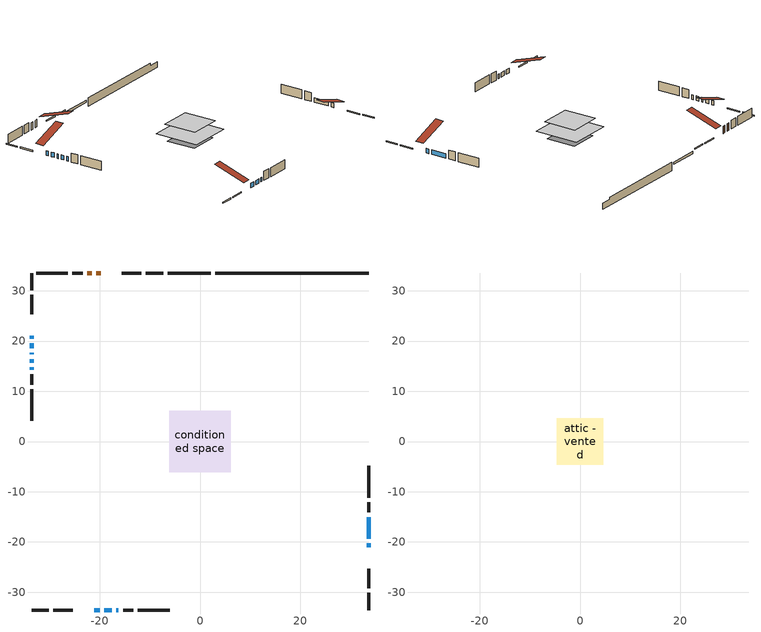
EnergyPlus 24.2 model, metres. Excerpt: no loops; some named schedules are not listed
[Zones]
conditioned space
 floor adiabatic (Floor2 construction): -1.49,-1.49 -1.49,1.49 1.49,1.49 1.49,-1.49 z0.87
 floor adiabatic (AdiabaticFloorConstruction): -6.14,-6.14 -6.14,6.14 6.14,6.14 6.14,-6.14 z0.87
 floor foundation (Slab1 construction): -4.17,-4.17 -4.17,4.17 4.17,4.17 4.17,-4.17 z-1.37
 floor foundation (Slab2 construction): -1.49,-1.49 -1.49,1.49 1.49,1.49 1.49,-1.49 z0
 wall outside (RimJoist1 construction): -7.32,33.55 -10.75,33.55 / -33.55,-33.55 -30.12,-33.55 / -33.55,33.55 -33.55,30.12 / 33.55,-33.55 33.55,-30.12 z0.87:1.17
 wall outside (RimJoist3 construction): -11.68,33.55 -15.57,33.55 / -29.19,-33.55 -25.3,-33.55 / -33.55,29.19 -33.55,25.3 / 33.55,-29.19 33.55,-25.3 z0.87:1.17
 wall outside (AdiabaticWallConstruction 1): -19.78,33.55 -20.64,33.55 / -21.57,33.55 -22.43,33.55 z0.87:2.9
 wall outside (AdiabaticWallConstruction): -33.55,21.09 -33.55,20.48 / -21.09,-33.55 -19.96,-33.55 / -33.55,19.55 -33.55,18.59 / -33.55,17.67 -33.55,17.32 / -33.55,16.4 -33.55,15.68 / 33.55,-21.09 33.55,-20.25 / 33.55,-19.32 33.55,-15.06 / -19.04,-33.55 -17.57,-33.55 / -16.65,-33.55 -16.24,-33.55 / -33.55,14.75 -33.55,14.3 z0.87:2.09
 wall outside (Wall1 construction): -23.36,33.55 -25.39,33.55 / -15.31,-33.55 -13.28,-33.55 / -33.55,13.37 -33.55,11.34 / 33.55,-14.13 33.55,-12.1 z0.87:3.31
 wall outside (Wall2 construction): -26.32,33.55 -32.62,33.55 / -12.35,-33.55 -6.05,-33.55 / -33.55,10.42 -33.55,4.11 / 33.55,-11.17 33.55,-4.87 z0.87:3.31
 wall foundation (FoundationWall1 construction): 3.07,33.55,-1.37 3.07,33.55,0.87 30.5,33.55,0.87 30.5,33.55,0.24 33.55,33.55,0.24 33.55,33.55,-1.37
 wall foundation (FoundationWall2 construction): 2.14,33.55 -6.39,33.55 z0:0.61
 window (WindowConstruction): -33.55,21.09 -33.55,20.48 z0.87:2.09
 window (WindowConstruction 9): -21.09,-33.55 -19.96,-33.55 z0.87:2.09
 window (WindowConstruction 1): -33.55,19.55 -33.55,18.6 z0.87:2.09
 window (WindowConstruction 2): -33.55,17.67 -33.55,17.33 z0.87:2.09
 window (WindowConstruction 3): -33.55,16.4 -33.55,15.68 z0.87:2.09
 window (WindowConstruction 4): 33.55,-21.09 33.55,-20.25 z0.87:2.09
 window (WindowConstruction 5): 33.55,-19.32 33.55,-15.06 z0.87:2.09
 window (WindowConstruction 6): -19.03,-33.55 -17.57,-33.55 z0.87:2.09
 window (WindowConstruction 7): -16.65,-33.55 -16.24,-33.55 z0.87:2.09
 window (WindowConstruction 8): -33.55,14.75 -33.55,14.3 z0.87:2.09
 door (Door): -19.78,33.55 -20.64,33.55 z0.87:2.9
 door (Door 1): -21.57,33.55 -22.43,33.55 z0.87:2.9
 ceiling adiabatic (AdiabaticFloorConstruction): 6.14,-6.14 6.14,6.14 -6.14,6.14 -6.14,-6.14 z0.87
attic - vented
 floor to conditioned space (Floor1 construction Reversed): -4.59,-4.59 -4.59,4.59 4.59,4.59 4.59,-4.59 z3.31
 roof outside (Roof1 construction): -18.86,33.55,3.31 -18.86,24.6,6.29 -16.5,24.6,6.29 -16.5,33.55,3.31; -22.02,-33.55,3.31 -22.02,-24.6,6.29 -24.38,-24.6,6.29 -24.38,-33.55,3.31; -33.55,22.02,3.31 -24.6,22.02,6.29 -24.6,24.38,6.29 -33.55,24.38,3.31; 33.55,-22.02,3.31 24.6,-22.02,6.29 24.6,-24.38,6.29 33.55,-24.38,3.31
[Building]
Building 1: Terrain=Suburbs
[Site:Location]
Saskatoon Intl AP_SK: Latitude {deg}=52.17; Longitude {deg}=-106.7; Time Zone {hr}=-6; Elevation {m}=504; Keep Site Location Information=Yes
[Site:GroundTemperature:Shallow]
-3.29371, -5.9198, -6.13011, -4.88389, 0.118965, 5.09852, 9.41553, 12.1502, 12.3826, 10.1583, 5.95142, 1.12462
[Site:WaterMainsTemperature]
Calculation Method=Schedule; Temperature Schedule=mains temperature schedule
[Material] Roughness=Rough; Thermal Absorptance=0.9
Name | Thickness {m} | Conductivity {W/m-K} | Density {kg/m3} | Specific Heat {J/kg-K} | Solar Absorptance | Visible Absorptance
asphalt or fiberglass shingles | 0.00635 | 0.162714 | 1121.4 | 1465.45 | 0.84 | 0.84
ceiling stud and cavity | 0.1397 | 0.0759208 | 65.682 | 1177.47 | 0.7 | 0.7
concrete 4.0 in. | 0.1016 | 1.803125 | 2242.8 | 837.4 | 0.7 | 0.7
concrete 8.0 in. | 0.2032 | 1.803125 | 2242.8 | 837.4 | 0.7 | 0.7
door material | 0.04445 | 0.20624 | 512.64 | 1214.23 | 0.7 | 0.7
door material 1 | 0.04445 | 0.0451087 | 512.64 | 1214.23 | 0.7 | 0.7
exterior vertical ins | 0.00616447 | 0.029427 | 32.04 | 1214.23 | 0.7 | 0.7
exterior vertical ins 1 | 0.00108814 | 0.029427 | 32.04 | 1214.23 | 0.7 | 0.7
floor covering | 0.0127 | 9.015625 | 54.468 | 1339.84 | 0.6 | 0.6
floor covering 1 | 0.0127 | 0.0433444 | 54.468 | 1339.84 | 0.6 | 0.6
floor rigid ins; wall rigid ins | 0.512978 | 0.029427 | 32.04 | 1214.23 | 0.7 | 0.7
floor stud and cavity | 0.0889 | 0.221242 | 50.32683 | 1063.81 | 0.7 | 0.7
floor stud and cavity 1 | 0.1397 | 1.75129 | 37.0049 | 1207.88 | 0.7 | 0.7
furniture material conditioned space 1 | 0.1524 | 0.115458 | 640.8 | 1214.23 | 0.6 | 0.6
gypsum board | 0.0127 | 0.160291 | 801 | 837.4 | 0.6 | 0.6
gypsum board 1 | 0.0127 | 0.160291 | 801 | 837.4 | 0.7 | 0.7
osb sheathing 0.5 in. | 0.0127 | 0.115458 | 512.64 | 1214.23 | 0.7 | 0.7
osb sheathing 0.75 in. | 0.01905 | 0.115458 | 512.64 | 1214.23 | 0.7 | 0.7
osb sheathing 2.0 in. | 0.0508 | 0.115458 | 512.64 | 1214.23 | 0.7 | 0.7
rim joist stud and cavity | 0.0508 | 0.271007 | 50.32683 | 1063.81 | 0.6 | 0.6
rim joist stud and cavity 1 | 0.0508 | 0.0496063 | 125.044 | 1163.47 | 0.6 | 0.6
wall stud and cavity | 0.1397 | 0.116332 | 139.0536 | 1170.24 | 0.7 | 0.7
wall stud and cavity 1 | 0.1397 | 0.114651 | 139.0536 | 1170.24 | 0.7 | 0.7
wall stud and cavity 2 | 0.0889 | 0.380278 | 52.3479 | 1209.89 | 0.7 | 0.7
wall stud and cavity 3 | 0.0889 | 0.391764 | 83.0341 | 1211.67 | 0.7 | 0.7
wood siding | 0.0254 | 0.102417 | 544.68 | 1172.36 | 0 | 0
wood siding 1; wood siding 2; wood siding 3 | 0.0254 | 0.102417 | 544.68 | 1172.36 | 0.7 | 0.7
[WindowMaterial:SimpleGlazingSystem]
Name | U-Factor {W/m2-K} | Solar Heat Gain Coefficient
WindowMaterial | 2.96789 | 0.62
WindowMaterial 1 | 2.93382 | 0.65
WindowMaterial 2 | 2.75326 | 0.42
WindowMaterial 3 | 1.38032 | 0.49
WindowMaterial 4 | 2.94177 | 0.65
WindowMaterial 5 | 2.79301 | 0.71
WindowMaterial 6 | 2.78222 | 0.67
WindowMaterial 7 | 2.983789 | 0.6
WindowMaterial 8 | 3.00026 | 0.59
WindowMaterial 9 | 2.983789 | 0.61
[Construction]
AdiabaticFloorConstruction: floor stud and cavity 1, floor rigid ins, osb sheathing 0.75 in., floor covering 1
AdiabaticWallConstruction: wood siding 2, wall rigid ins, wall stud and cavity 2, gypsum board
AdiabaticWallConstruction 1: wood siding 3, wall rigid ins, wall stud and cavity 2, gypsum board
Door: door material
Door 1: door material 1
Floor1 construction Reversed: gypsum board, ceiling stud and cavity
Floor2 construction: floor stud and cavity, floor covering
FoundationWall1 construction: concrete 8.0 in., gypsum board 1
FoundationWall2 construction: concrete 8.0 in.
furniture construction conditioned space 1: furniture material conditioned space 1
PartitionWallConstruction: gypsum board, wall stud and cavity 3, gypsum board
RimJoist1 construction: wood siding 1, rim joist stud and cavity
RimJoist3 construction: wood siding 1, osb sheathing 2.0 in., rim joist stud and cavity 1
Roof1 construction: asphalt or fiberglass shingles
Slab1 construction; Slab2 construction: concrete 4.0 in.
Wall1 construction: wood siding, osb sheathing 0.5 in., wall stud and cavity, gypsum board
Wall2 construction: wood siding, osb sheathing 0.5 in., wall stud and cavity 1, gypsum board
WindowConstruction: WindowMaterial
WindowConstruction 1: WindowMaterial 1
WindowConstruction 2: WindowMaterial 2
WindowConstruction 3: WindowMaterial 3
WindowConstruction 4: WindowMaterial 4
WindowConstruction 5: WindowMaterial 5
WindowConstruction 6: WindowMaterial 6
WindowConstruction 7: WindowMaterial 7
WindowConstruction 8: WindowMaterial 8
WindowConstruction 9: WindowMaterial 9
[Zone] Multiplier=1; Part of Total Floor Area=Yes
Name | Volume {m3}
attic - vented | 40.9024
conditioned space | 377.4
[Space]
Name | Zone | Volume {m3}
attic - vented 1 | attic - vented | 40.9024
conditioned space 1 | conditioned space | 377.4
[ZoneInfiltration:EffectiveLeakageArea]
infil attic - vented 1: Zone or Space=attic - vented 1; Schedule=Always On Discrete; Effective Air Leakage Area {cm2}=2895.43; Stack Coefficient=0.000207474; Wind Coefficient=9.73198e-06
[ZoneMixing]
whole house fan mix: Zone or Space=attic - vented; Schedule=Always On Continuous; Design Flow Rate Calculation Method=Flow/Zone; Design Flow Rate {m3/s}=0; Source Zone or Space=conditioned space
[SurfaceProperty:ExposedFoundationPerimeter] Exposed Perimeter Calculation Method=TotalExposedPerimeter
Name | Total Exposed Perimeter {m}
Slab1 | 30.48
Slab2 | 8.534
[InternalMass] Zone or ZoneList=conditioned space; Space or SpaceList=conditioned space 1
Name | Construction | Surface Area {m2}
furniture mass conditioned space 1 | furniture construction conditioned space 1 | 95.3447
partition wall mass | PartitionWallConstruction | 229.439
[Lights]
interior lighting: Zone or ZoneList or Space or SpaceList=conditioned space 1; Schedule=interior lighting schedule; Design Level Calculation Method=LightingLevel; Lighting Level {W}=343.2; Return Air Fraction=0; Fraction Radiant=0.6; Fraction Visible=0.2; Fraction Replaceable=1
[People]
occupants: Zone or ZoneList or Space or SpaceList=conditioned space 1; Number of People Schedule=occupants schedule; Number of People Calculation Method=People; Number of People=3; Fraction Radiant=0.314171; Sensible Heat Fraction=0.56303; Activity Level Schedule=occupants activity schedule; Carbon Dioxide Generation Rate {m3/s-W}=0; Enable ASHRAE 55 Comfort Warnings=No; Mean Radiant Temperature Calculation Type=EnclosureAveraged
[ElectricEquipment] Zone or ZoneList or Space or SpaceList=conditioned space 1; Design Level Calculation Method=EquipmentLevel
Name | Schedule | Design Level {W} | Fraction Latent | Fraction Radiant | Fraction Lost
clothes dryer | clothes dryer schedule | 140.772 | 0.015 | 0.081 | 0.85
clothes washer | clothes washer schedule | 32.1985 | 0.03 | 0.162 | 0.7
cooking range | cooking range schedule | 215.147 | 0.08 | 0.432 | 0.2
dishwasher | dishwasher schedule | 66.8632 | 0.3 | 0.18 | 0.4
fridge | fridge schedule | 72.9452 | 0 | 0.6 | 0
mech vent house fan | mech vent house fan schedule | 0 | 0 | 0 | 1
mech vent house fan cfis | mech vent house fan cfis schedule | 0 | 0 | 0 | 0
misc plug loads | misc plug loads schedule | 494.7 | 0.045 | 0.513 | 0.1
whole house fan | Always On Discrete | 0 | 0 | 0 | 1
[OtherEquipment] Zone or ZoneList or Space or SpaceList=conditioned space 1; Design Level Calculation Method=EquipmentLevel
Name | Fuel Type | Schedule | Design Level {W} | Fraction Latent | Fraction Radiant | Fraction Lost
clothes dryer 1 | Electricity | clothes dryer schedule | 0 | 0.015 | 0.081 | 0.85
cooking range 1 | Electricity | cooking range schedule | 0 | 0.08 | 0.432 | 0.2
general water use latent | None | general water use schedule | 62.594 | 1 | 0 | 0
general water use sensible | None | general water use schedule | -61.6891 | 0 | 0.6 | 0
mech vent house fan latent load | None | Always On Discrete | 0 | 1 | 0 | 0
mech vent house fan sensible load | None | Always On Discrete | 0 | 0 | 0 | 0
water heater energy adjustment1 | NaturalGas | Always On Discrete | 0.01 | 0 | 0 | 1
[ZoneInfiltration:DesignFlowRate] Zone or ZoneList or Space or SpaceList=conditioned space 1; Schedule=Always On Discrete; Design Flow Rate Calculation Method=Flow/Zone; Design Flow Rate {m3/s}=0
infil flow; natural vent flow; whole house fan flow
[AvailabilityManager:Scheduled]
furnace airloop Availability Manager: Schedule=Always On Discrete
[Foundation:Kiva] Initial Indoor Air Temperature {C}=21; Wall Depth Below Slab {m}=0.2032; Custom Block Z Position 1 {m}=0
Name | Wall Height Above Grade {m} | Custom Block Material Name 1 | Custom Block Depth 1 {m} | Custom Block X Position 1 {m}
Foundation Kiva 1 | 0.869991 | exterior vertical ins | 2.24001 | 0.2159
Foundation Kiva 2 | 0.609996 | exterior vertical ins 1 | 0.609996 | 0.2032
[Foundation:Kiva:Settings]
Soil Conductivity {W/m-K}=0.849921; Soil Density {kg/m3}=1842.3; Soil Specific Heat {J/kg-K}=418.7; Ground Solar Absorptivity=0.9; Ground Thermal Absorptivity=0.9; Ground Surface Roughness {m}=0.03; Far-Field Width {m}=40; Deep-Ground Boundary Condition=ZeroFlux; Deep-Ground Depth {m}=40; Minimum Cell Dimension {m}=0.2; Maximum Cell Growth Coefficient=3; Simulation Timestep=Timestep
[Exterior:Lights]
exterior lighting: Schedule=exterior lighting schedule; Design Level {W}=75.6
[EnergyManagementSystem:GlobalVariable]
furnace_airloop_Fan_RTF
infil_program_Qfan
infil_program_Qinf
natural_vent_program_Qnv
natural_vent_program_Qwhf
[EnergyManagementSystem:Sensor]
Name | Output:Variable or Output:Meter Index Key | Output:Variable or Output:Meter
airflow_gain | infil flow | Infiltration Sensible Heat Gain Energy
airflow_gain_1 | natural vent flow | Infiltration Sensible Heat Gain Energy
airflow_gain_2 | whole house fan flow | Infiltration Sensible Heat Gain Energy
airflow_loss | infil flow | Infiltration Sensible Heat Loss Energy
airflow_loss_1 | natural vent flow | Infiltration Sensible Heat Loss Energy
airflow_loss_2 | whole house fan flow | Infiltration Sensible Heat Loss Energy
clg_load_cond |  | Cooling:EnergyTransfer:Zone:CONDITIONED SPACE
clg_sp_s; clg_sp_s_1 | cooling setpoint | Schedule Value
clothes_dryer_exhaust_0_sch_s | clothes dryer exhaust 0 schedule | Schedule Value
cool_season | cooling season schedule | Schedule Value
htg_load_cond |  | Heating:EnergyTransfer:Zone:CONDITIONED SPACE
htg_sp_s; htg_sp_s_1 | heating setpoint | Schedule Value
ig_ee_conv | clothes dryer | Electric Equipment Convective Heating Energy
ig_ee_conv_2 | cooking range | Electric Equipment Convective Heating Energy
ig_ee_conv_4 | fridge | Electric Equipment Convective Heating Energy
ig_ee_conv_5 | misc plug loads | Electric Equipment Convective Heating Energy
ig_ee_conv_6 | whole house fan | Electric Equipment Convective Heating Energy
ig_ee_rad | clothes dryer | Electric Equipment Radiant Heating Energy
ig_ee_rad_2 | cooking range | Electric Equipment Radiant Heating Energy
ig_ee_rad_4 | fridge | Electric Equipment Radiant Heating Energy
ig_ee_rad_5 | misc plug loads | Electric Equipment Radiant Heating Energy
ig_ee_rad_6 | whole house fan | Electric Equipment Radiant Heating Energy
ig_lgt_conv | interior lighting | Lights Convective Heating Energy
ig_lgt_rad | interior lighting | Lights Radiant Heating Energy
ig_lgt_vis | interior lighting | Lights Visible Radiation Heating Energy
ig_oe_conv | clothes dryer 1 | Other Equipment Convective Heating Energy
ig_oe_conv_1 | cooking range 1 | Other Equipment Convective Heating Energy
ig_oe_conv_2 | general water use latent | Other Equipment Convective Heating Energy
ig_oe_conv_3 | general water use sensible | Other Equipment Convective Heating Energy
ig_oe_conv_4 | water heater energy adjustment1 | Other Equipment Convective Heating Energy
ig_oe_rad | clothes dryer 1 | Other Equipment Radiant Heating Energy
ig_oe_rad_1 | cooking range 1 | Other Equipment Radiant Heating Energy
ig_oe_rad_2 | general water use latent | Other Equipment Radiant Heating Energy
ig_oe_rad_3 | general water use sensible | Other Equipment Radiant Heating Energy
ig_oe_rad_4 | water heater energy adjustment1 | Other Equipment Radiant Heating Energy
ig_ppl_conv | occupants | People Convective Heating Energy
ig_ppl_rad | occupants | People Radiant Heating Energy
im_conv | furniture mass conditioned space 1 | Surface Inside Face Convection Heat Gain Energy
im_conv_1 | partition wall mass | Surface Inside Face Convection Heat Gain Energy
im_ig | furniture mass conditioned space 1 | Surface Inside Face Internal Gains Radiation Heat Gain Energy
im_ig_1 | partition wall mass | Surface Inside Face Internal Gains Radiation Heat Gain Energy
im_lgt | furniture mass conditioned space 1 | Surface Inside Face Lights Radiation Heat Gain Energy
im_lgt_1 | partition wall mass | Surface Inside Face Lights Radiation Heat Gain Energy
im_sol | furniture mass conditioned space 1 | Surface Inside Face Solar Radiation Heat Gain Energy
im_sol_1 | partition wall mass | Surface Inside Face Solar Radiation Heat Gain Energy
im_surf | furniture mass conditioned space 1 | Surface Inside Face Net Surface Thermal Radiation Heat Gain Energy
im_surf_1 | partition wall mass | Surface Inside Face Net Surface Thermal Radiation Heat Gain Energy
mv_conv | mech vent house fan | Electric Equipment Convective Heating Energy
mv_conv_1 | mech vent house fan cfis | Electric Equipment Convective Heating Energy
mv_conv_2 | mech vent house fan latent load | Other Equipment Convective Heating Energy
mv_conv_3 | mech vent house fan sensible load | Other Equipment Convective Heating Energy
mv_rad | mech vent house fan | Electric Equipment Radiant Heating Energy
mv_rad_1 | mech vent house fan cfis | Electric Equipment Radiant Heating Energy
mv_rad_2 | mech vent house fan latent load | Other Equipment Radiant Heating Energy
mv_rad_3 | mech vent house fan sensible load | Other Equipment Radiant Heating Energy
natural_vent_s | natural vent schedule | Schedule Value
out_pb_s |  | Site Outdoor Air Barometric Pressure
out_wt_s |  | Site Outdoor Air Humidity Ratio
site_vw_s |  | Site Wind Speed
ss_back_out | Window1 | Surface Window Shortwave from Zone Back Out Window Heat Transfer Rate
ss_back_out_1 | Window10 | Surface Window Shortwave from Zone Back Out Window Heat Transfer Rate
ss_back_out_2 | Window2 | Surface Window Shortwave from Zone Back Out Window Heat Transfer Rate
ss_back_out_3 | Window3 | Surface Window Shortwave from Zone Back Out Window Heat Transfer Rate
ss_back_out_4 | Window4 | Surface Window Shortwave from Zone Back Out Window Heat Transfer Rate
ss_back_out_5 | Window5 | Surface Window Shortwave from Zone Back Out Window Heat Transfer Rate
ss_back_out_6 | Window6 | Surface Window Shortwave from Zone Back Out Window Heat Transfer Rate
ss_back_out_7 | Window7 | Surface Window Shortwave from Zone Back Out Window Heat Transfer Rate
ss_back_out_8 | Window8 | Surface Window Shortwave from Zone Back Out Window Heat Transfer Rate
ss_back_out_9 | Window9 | Surface Window Shortwave from Zone Back Out Window Heat Transfer Rate
ss_conv | Door1 | Surface Inside Face Convection Heat Gain Energy
ss_conv_1 | Door2 | Surface Inside Face Convection Heat Gain Energy
ss_conv_10 | Window8 | Surface Inside Face Convection Heat Gain Energy
ss_conv_11 | Window9 | Surface Inside Face Convection Heat Gain Energy
ss_conv_2 | Window1 | Surface Inside Face Convection Heat Gain Energy
ss_conv_3 | Window10 | Surface Inside Face Convection Heat Gain Energy
ss_conv_4 | Window2 | Surface Inside Face Convection Heat Gain Energy
ss_conv_5 | Window3 | Surface Inside Face Convection Heat Gain Energy
ss_conv_6 | Window4 | Surface Inside Face Convection Heat Gain Energy
ss_conv_7 | Window5 | Surface Inside Face Convection Heat Gain Energy
ss_conv_8 | Window6 | Surface Inside Face Convection Heat Gain Energy
ss_conv_9 | Window7 | Surface Inside Face Convection Heat Gain Energy
ss_ig | Door1 | Surface Inside Face Internal Gains Radiation Heat Gain Energy
ss_ig_1 | Door2 | Surface Inside Face Internal Gains Radiation Heat Gain Energy
ss_ig_10 | Window8 | Surface Inside Face Internal Gains Radiation Heat Gain Energy
ss_ig_11 | Window9 | Surface Inside Face Internal Gains Radiation Heat Gain Energy
ss_ig_2 | Window1 | Surface Inside Face Internal Gains Radiation Heat Gain Energy
ss_ig_3 | Window10 | Surface Inside Face Internal Gains Radiation Heat Gain Energy
ss_ig_4 | Window2 | Surface Inside Face Internal Gains Radiation Heat Gain Energy
ss_ig_5 | Window3 | Surface Inside Face Internal Gains Radiation Heat Gain Energy
ss_ig_6 | Window4 | Surface Inside Face Internal Gains Radiation Heat Gain Energy
ss_ig_7 | Window5 | Surface Inside Face Internal Gains Radiation Heat Gain Energy
ss_ig_8 | Window6 | Surface Inside Face Internal Gains Radiation Heat Gain Energy
ss_ig_9 | Window7 | Surface Inside Face Internal Gains Radiation Heat Gain Energy
ss_lgt | Door1 | Surface Inside Face Lights Radiation Heat Gain Energy
ss_lgt_1 | Door2 | Surface Inside Face Lights Radiation Heat Gain Energy
ss_sol | Door1 | Surface Inside Face Solar Radiation Heat Gain Energy
ss_sol_1 | Door2 | Surface Inside Face Solar Radiation Heat Gain Energy
ss_surf | Door1 | Surface Inside Face Net Surface Thermal Radiation Heat Gain Energy
ss_surf_1 | Door2 | Surface Inside Face Net Surface Thermal Radiation Heat Gain Energy
ss_surf_10 | Window8 | Surface Inside Face Net Surface Thermal Radiation Heat Gain Energy
ss_surf_11 | Window9 | Surface Inside Face Net Surface Thermal Radiation Heat Gain Energy
ss_surf_2 | Window1 | Surface Inside Face Net Surface Thermal Radiation Heat Gain Energy
ss_surf_3 | Window10 | Surface Inside Face Net Surface Thermal Radiation Heat Gain Energy
ss_surf_4 | Window2 | Surface Inside Face Net Surface Thermal Radiation Heat Gain Energy
ss_surf_5 | Window3 | Surface Inside Face Net Surface Thermal Radiation Heat Gain Energy
ss_surf_6 | Window4 | Surface Inside Face Net Surface Thermal Radiation Heat Gain Energy
ss_surf_7 | Window5 | Surface Inside Face Net Surface Thermal Radiation Heat Gain Energy
ss_surf_8 | Window6 | Surface Inside Face Net Surface Thermal Radiation Heat Gain Energy
ss_surf_9 | Window7 | Surface Inside Face Net Surface Thermal Radiation Heat Gain Energy
ss_trans_in | Window1 | Surface Window Transmitted Solar Radiation Rate
ss_trans_in_1 | Window10 | Surface Window Transmitted Solar Radiation Rate
ss_trans_in_2 | Window2 | Surface Window Transmitted Solar Radiation Rate
ss_trans_in_3 | Window3 | Surface Window Transmitted Solar Radiation Rate
ss_trans_in_4 | Window4 | Surface Window Transmitted Solar Radiation Rate
ss_trans_in_5 | Window5 | Surface Window Transmitted Solar Radiation Rate
ss_trans_in_6 | Window6 | Surface Window Transmitted Solar Radiation Rate
ss_trans_in_7 | Window7 | Surface Window Transmitted Solar Radiation Rate
ss_trans_in_8 | Window8 | Surface Window Transmitted Solar Radiation Rate
ss_trans_in_9 | Window9 | Surface Window Transmitted Solar Radiation Rate
ss_trans_out | Window1 | Surface Inside Face Initial Transmitted Diffuse Transmitted Out Window Solar Radiation Rate
ss_trans_out_1 | Window10 | Surface Inside Face Initial Transmitted Diffuse Transmitted Out Window Solar Radiation Rate
ss_trans_out_2 | Window2 | Surface Inside Face Initial Transmitted Diffuse Transmitted Out Window Solar Radiation Rate
ss_trans_out_3 | Window3 | Surface Inside Face Initial Transmitted Diffuse Transmitted Out Window Solar Radiation Rate
ss_trans_out_4 | Window4 | Surface Inside Face Initial Transmitted Diffuse Transmitted Out Window Solar Radiation Rate
ss_trans_out_5 | Window5 | Surface Inside Face Initial Transmitted Diffuse Transmitted Out Window Solar Radiation Rate
ss_trans_out_6 | Window6 | Surface Inside Face Initial Transmitted Diffuse Transmitted Out Window Solar Radiation Rate
ss_trans_out_7 | Window7 | Surface Inside Face Initial Transmitted Diffuse Transmitted Out Window Solar Radiation Rate
ss_trans_out_8 | Window8 | Surface Inside Face Initial Transmitted Diffuse Transmitted Out Window Solar Radiation Rate
ss_trans_out_9 | Window9 | Surface Inside Face Initial Transmitted Diffuse Transmitted Out Window Solar Radiation Rate
s_conv | Floor1 | Surface Inside Face Convection Heat Gain Energy
s_conv_1 | Floor2 | Surface Inside Face Convection Heat Gain Energy
s_conv_10 | RimJoist3:0 | Surface Inside Face Convection Heat Gain Energy
s_conv_11 | RimJoist3:180 | Surface Inside Face Convection Heat Gain Energy
s_conv_12 | RimJoist3:270 | Surface Inside Face Convection Heat Gain Energy
s_conv_13 | RimJoist3:90 | Surface Inside Face Convection Heat Gain Energy
s_conv_14 | Slab1 | Surface Inside Face Convection Heat Gain Energy
s_conv_15 | Slab2 | Surface Inside Face Convection Heat Gain Energy
s_conv_16 | Wall1:0 | Surface Inside Face Convection Heat Gain Energy
s_conv_17 | Wall1:180 | Surface Inside Face Convection Heat Gain Energy
s_conv_18 | Wall1:270 | Surface Inside Face Convection Heat Gain Energy
s_conv_19 | Wall1:90 | Surface Inside Face Convection Heat Gain Energy
s_conv_2 | FoundationWall1 | Surface Inside Face Convection Heat Gain Energy
s_conv_20 | Wall2:0 | Surface Inside Face Convection Heat Gain Energy
s_conv_21 | Wall2:180 | Surface Inside Face Convection Heat Gain Energy
s_conv_22 | Wall2:270 | Surface Inside Face Convection Heat Gain Energy
s_conv_23 | Wall2:90 | Surface Inside Face Convection Heat Gain Energy
s_conv_3 | FoundationWall2 | Surface Inside Face Convection Heat Gain Energy
s_conv_4 | inferred conditioned ceiling | Surface Inside Face Convection Heat Gain Energy
s_conv_5 | inferred conditioned floor | Surface Inside Face Convection Heat Gain Energy
s_conv_6 | RimJoist1:0 | Surface Inside Face Convection Heat Gain Energy
s_conv_7 | RimJoist1:180 | Surface Inside Face Convection Heat Gain Energy
s_conv_8 | RimJoist1:270 | Surface Inside Face Convection Heat Gain Energy
s_conv_9 | RimJoist1:90 | Surface Inside Face Convection Heat Gain Energy
s_ig | Floor1 | Surface Inside Face Internal Gains Radiation Heat Gain Energy
s_ig_1 | Floor2 | Surface Inside Face Internal Gains Radiation Heat Gain Energy
s_ig_10 | RimJoist3:0 | Surface Inside Face Internal Gains Radiation Heat Gain Energy
s_ig_11 | RimJoist3:180 | Surface Inside Face Internal Gains Radiation Heat Gain Energy
s_ig_12 | RimJoist3:270 | Surface Inside Face Internal Gains Radiation Heat Gain Energy
s_ig_13 | RimJoist3:90 | Surface Inside Face Internal Gains Radiation Heat Gain Energy
s_ig_14 | Slab1 | Surface Inside Face Internal Gains Radiation Heat Gain Energy
